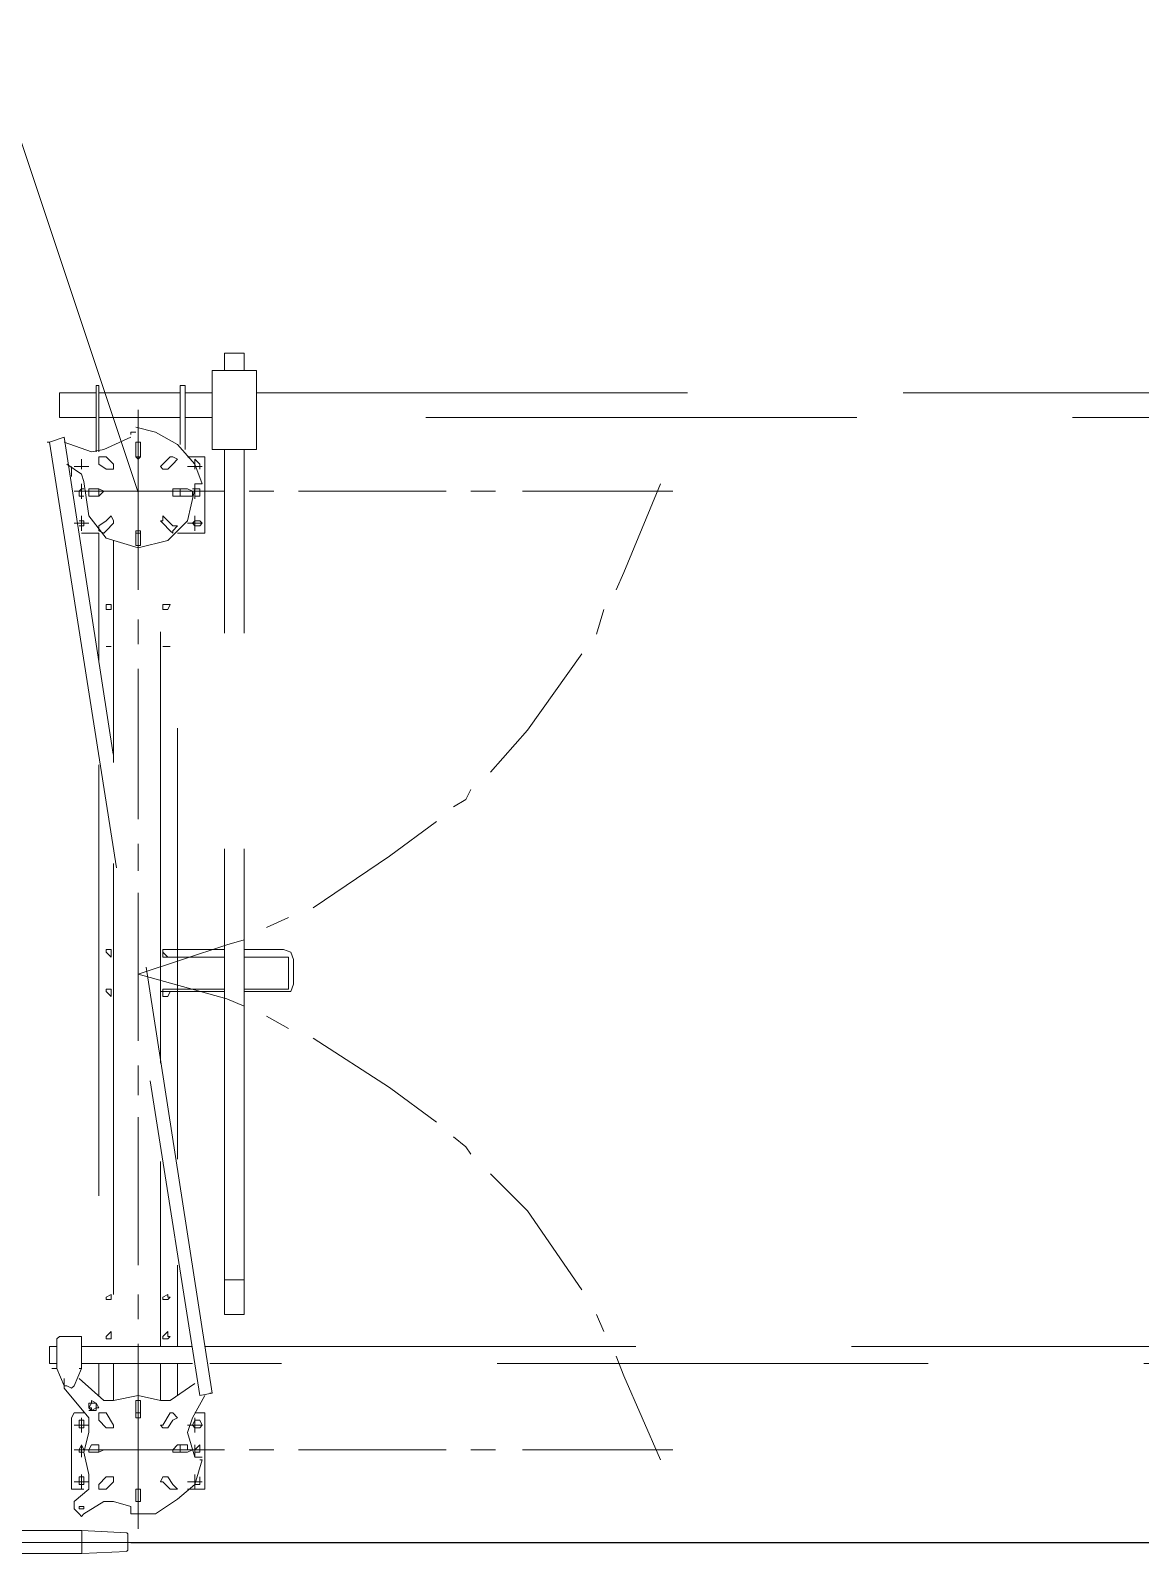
# Model space of a CAD drawing. Header units: millimetres. Extents: x 37084 to 180780, y -153145 to -16322.
# Drawn here: x 52214 to 55110, y -95274 to -91299 of the extents above; entities that cross this region are included whole.
import ezdxf

# ---------------------------------------------------------------- set-up
doc = ezdxf.new("R2010")
doc.units = ezdxf.units.MM
doc.header["$MEASUREMENT"] = 0
doc.linetypes.add('HIDDEN', pattern=[0.375, 0.25, -0.125])
doc.layers.add('1_Day dan', color=5, linetype='Continuous')
doc.layers.add('1_Tuonglai', color=6, linetype='HIDDEN')
doc.layers.add('1_Phu_kien', color=5, linetype='Continuous', lineweight=9)

# ---------------------------------------------------------------- blocks, each defined once
blk = doc.blocks.new('S220 NC')
at = {"color": 0, "linetype": 'ByBlock', "lineweight": -2, "ltscale": 4500}
for points in [[(3584655.8, -475601.1), (3584655.8, -476277.6)], [(3584626.8, -475751.4), (3584626.8, -476150.4), (3584632.6, -476268.5)], [(3584680.5, -476268.5), (3584687.1, -476150.4), (3584687.1, -475751.4)], [(3584626.8, -476150.4), (3584687.1, -476150.4)], [(3584635.9, -476271), (3584633.4, -476268.5)], [(3584635.9, -476271), (3584639.2, -476271), (3584674.7, -476271), (3584678, -476271)], [(3584680.5, -476268.5), (3584678, -476271)]]:
    blk.add_lwpolyline(points, dxfattribs=at)
blk = doc.blocks.new('MC DUOG VONG 22kV')
at = {"color": 0, "linetype": 'ByBlock', "lineweight": -2, "ltscale": 4500}
blk.add_line((519616.9, 66286.7), (515870, 65036.4, 0), dxfattribs=at)
at = {"color": 0, "linetype": 'ByBlock', "lineweight": -2, "ltscale": 4500, "elevation": 0}
for points in [[(521845.4, 66460.3), (521845.4, 70035.9)], [(521890.4, 70035.9), (521890.4, 66473.2)], [(519356.7, 66595.3), (519356.7, 69849.4)], [(519421, 69849.4), (519421, 66595.3)], [(519613.9, 67682.2), (519613.9, 67289.9)], [(522115.5, 67682.2), (522115.5, 67289.9)], [(519594.6, 67650), (519826.1, 67553.5), (519871.1, 67534.3)], [(521871.1, 67534.3), (521922.6, 67553.5), (522141.2, 67650)], [(519922.6, 67502.1), (519986.9, 67482.8)], [(521761.8, 67482.8), (521806.8, 67502.1)], [(520038.3, 67444.2), (520237.7, 67302.7), (520347, 67206.3)], [(521395.2, 67206.3), (521491.7, 67302.7), (521697.5, 67444.2)], [(519613.9, 67219.1), (519613.9, 67154.8)], [(522115.5, 67219.1), (522115.5, 67154.8)], [(520392, 67154.8), (520417.8, 67142), (520437, 67109.8)], [(521298.8, 67109.8), (521324.5, 67142), (521343.8, 67154.8)], [(519613.9, 67090.5), (519613.9, 66704.7)], [(520475.6, 67064.8), (520565.7, 66942.6), (520700.7, 66743.3)], [(521041.5, 66743.3), (521170.2, 66942.6), (521260.2, 67064.8)], [(522115.5, 67090.5), (522115.5, 66704.7)], [(520726.4, 66679), (520752.2, 66621.1)], [(520810, 66666.1), (520816.5, 66685.4), (520835.8, 66691.8)], [(520810, 66563.2), (520810, 66666.1)], [(520829.3, 66666.1), (520829.3, 66679), (520835.8, 66679)], [(520829.3, 66666.1), (520829.3, 66679), (520835.8, 66679)], [(520829.3, 66666.1), (520829.3, 66679), (520835.8, 66679)], [(520829.3, 66666.1), (520829.3, 66563.2)], [(520835.8, 66691.8), (520900.1, 66691.8)], [(520835.8, 66679), (520900.1, 66679)], [(520835.8, 66679), (520900.1, 66679)], [(520835.8, 66679), (520900.1, 66679)], [(520900.1, 66691.8), (520919.4, 66685.4), (520919.4, 66666.1)], [(520900.1, 66679), (520912.9, 66679), (520912.9, 66666.1)], [(520900.1, 66679), (520912.9, 66679), (520912.9, 66666.1)], [(520900.1, 66679), (520912.9, 66679), (520912.9, 66666.1)], [(520912.9, 66563.2), (520912.9, 66666.1)], [(520919.4, 66563.2), (520919.4, 66666.1)], [(520983.7, 66621.1), (521015.8, 66679)], [(519613.9, 66640.4), (519613.9, 66576.1)], [(522115.5, 66640.4), (522115.5, 66576.1)], [(519298.8, 66479.6), (519298.8, 66595.3)], [(519298.8, 66595.3), (519504.6, 66595.3), (519504.6, 66479.6), (519298.8, 66479.6), (519298.8, 66595.3)], [(519298.8, 66563.2), (519253.8, 66563.2), (519253.8, 66511.7)], [(521671.8, 66563.2), (519504.6, 66563.2)], [(520784.3, 66563.2), (520797.2, 66518.2), (520874.3, 66286.7)], [(520874.3, 66286.7), (520938.7, 66518.2), (520957.9, 66563.2)], [(521671.8, 66563.2), (521761.8, 66563.2), (521761.8, 66511.7), (521671.8, 66511.7), (521671.8, 66563.2)], [(519298.8, 66511.7), (519253.8, 66511.7)], [(521671.8, 66511.7), (519504.6, 66511.7)], [(519613.9, 66511.7), (519613.9, 66119.5)], [(520810, 66376.7), (520810, 66511.7)], [(520829.3, 66511.7), (520829.3, 66376.7)], [(520912.9, 66376.7), (520912.9, 66511.7)], [(520919.4, 66376.7), (520919.4, 66511.7)], [(522115.5, 66511.7), (522115.5, 66119.5)], [(519356.7, 66408.9), (519356.7, 66479.6)], [(519421, 66479.6), (519421, 66408.9)], [(521967.6, 66479.6), (519472.4, 66093.7)], [(519723.2, 66460.3), (519523.9, 66460.3)], [(519523.9, 66415.3), (519523.9, 66460.3)], [(519723.2, 66408.9), (519723.2, 66460.3)], [(521974, 66447.4), (521967.6, 66479.6)], [(521967.6, 66479.6), (521967.6, 66473.2)], [(522134.8, 66453.9), (522134.8, 66434.6), (522070.5, 66415.3), (522031.9, 66428.1), (521974, 66460.3)], [(522218.4, 66460.3), (522019, 66460.3)], [(522019, 66460.3), (522019, 66434.6)], [(522218.4, 66460.3), (522218.4, 66415.3)], [(519446.7, 66280.2), (519459.6, 66331.7), (519491.7, 66389.6), (519543.2, 66434.6), (519594.6, 66453.9)], [(519472.4, 66093.7), (519485.3, 66055.2), (521974, 66447.4)], [(519543.2, 66434.6), (519530.3, 66434.6), (519543.2, 66447.4), (519556, 66447.4)], [(519530.3, 66434.6), (519556, 66434.6)], [(519530.3, 66434.6), (519556, 66434.6)], [(519549.6, 66415.3), (519549.6, 66453.9)], [(519549.6, 66415.3), (519549.6, 66453.9)], [(519607.5, 66434.6), (519691.1, 66415.3), (519742.5, 66363.8), (519761.8, 66286.7), (519736.1, 66203.1), (519678.2, 66158.1), (519588.2, 66145.2)], [(519594.6, 66434.6), (519594.6, 66453.9)], [(519594.6, 66434.6), (519633.2, 66434.6)], [(519594.6, 66434.6), (519633.2, 66434.6)], [(519607.5, 66434.6), (519607.5, 66447.4), (519626.8, 66447.4), (519626.8, 66434.6)], [(519607.5, 66434.6), (519607.5, 66428.1)], [(519626.8, 66389.6), (519626.8, 66376.7), (519607.5, 66376.7), (519607.5, 66415.3), (519613.9, 66428.1), (519626.8, 66428.1), (519626.8, 66389.6)], [(519613.9, 66447.4), (519613.9, 66132.3)], [(519613.9, 66447.4), (519613.9, 66132.3)], [(519716.8, 66434.6), (519678.2, 66434.6)], [(519716.8, 66434.6), (519678.2, 66434.6)], [(519697.5, 66428.1), (519691.1, 66434.6), (519691.1, 66447.4), (519697.5, 66453.9), (519703.9, 66447.4), (519703.9, 66434.6), (519697.5, 66428.1)], [(519697.5, 66415.3), (519697.5, 66453.9)], [(519697.5, 66415.3), (519697.5, 66453.9)], [(521845.4, 66138.8), (521845.4, 66428.1)], [(521890.4, 66428.1), (521890.4, 66138.8)], [(521941.9, 66434.6), (521986.9, 66370.3), (521986.9, 66344.5)], [(522031.9, 66434.6), (522070.5, 66434.6)], [(522031.9, 66434.6), (522070.5, 66434.6)], [(522051.2, 66428.1), (522038.3, 66434.6), (522038.3, 66447.4), (522051.2, 66453.9), (522057.6, 66447.4), (522057.6, 66434.6), (522051.2, 66428.1)], [(522051.2, 66415.3), (522051.2, 66453.9)], [(522051.2, 66415.3), (522051.2, 66453.9)], [(522115.5, 66434.6), (522102.6, 66447.4), (522121.9, 66447.4), (522121.9, 66434.6)], [(522102.6, 66434.6), (522134.8, 66434.6)], [(522102.6, 66434.6), (522134.8, 66434.6)], [(522121.9, 66389.6), (522121.9, 66376.7), (522115.5, 66376.7), (522102.6, 66389.6), (522102.6, 66415.3), (522115.5, 66415.3), (522115.5, 66428.1), (522121.9, 66415.3), (522121.9, 66389.6)], [(522141.2, 66453.9), (522205.5, 66434.6), (522244.1, 66389.6), (522282.7, 66331.7), (522282.7, 66280.2)], [(522141.2, 66453.9), (522141.2, 66447.4)], [(522218.4, 66434.6), (522179.8, 66434.6)], [(522218.4, 66434.6), (522179.8, 66434.6)], [(522186.2, 66447.4), (522205.5, 66447.4), (522205.5, 66434.6)], [(522199.1, 66415.3), (522199.1, 66453.9)], [(522199.1, 66415.3), (522199.1, 66453.9)], [(519337.4, 66396), (519337.4, 66408.9)], [(519427.4, 66408.9), (519337.4, 66408.9)], [(519491.7, 66396), (519337.4, 66396)], [(519356.7, 66183.8), (519356.7, 66396)], [(519421, 66396), (519421, 66183.8)], [(519427.4, 66408.9), (519466, 66408.9)], [(519504.6, 66408.9), (519466, 66408.9)], [(519556, 66363.8), (519556, 66351), (519549.6, 66344.5), (519543.2, 66351), (519523.9, 66370.3), (519523.9, 66376.7), (519530.3, 66389.6), (519543.2, 66376.7), (519556, 66363.8)], [(519607.5, 66396), (519626.8, 66396)], [(519697.5, 66351), (519691.1, 66344.5), (519691.1, 66351), (519678.2, 66351), (519691.1, 66363.8), (519703.9, 66376.7), (519703.9, 66389.6), (519716.8, 66376.7), (519723.2, 66376.7), (519716.8, 66370.3), (519697.5, 66351)], [(519723.2, 66396), (519723.2, 66408.9)], [(519723.2, 66389.6), (519723.2, 66396)], [(521356.7, 66389.6), (519723.2, 66389.6)], [(521845.4, 66389.6), (521633.2, 66389.6)], [(521974, 66389.6), (521890.4, 66389.6)], [(522057.6, 66363.8), (522057.6, 66351), (522051.2, 66344.5), (522051.2, 66351), (522019, 66370.3), (522019, 66376.7), (522031.9, 66389.6), (522038.3, 66376.7), (522057.6, 66363.8)], [(522121.9, 66396), (522102.6, 66396)], [(522199.1, 66351), (522199.1, 66344.5), (522186.2, 66351), (522186.2, 66363.8), (522205.5, 66376.7), (522218.4, 66389.6), (522218.4, 66370.3), (522199.1, 66351)], [(521105.9, 66344.5), (519742.5, 66344.5)], [(519909.7, 66351), (519909.7, 66370.3), (519922.6, 66363.8), (519922.6, 66351), (519909.7, 66351)], [(520019, 66351), (520019, 66370.3), (520019, 66351)], [(520810, 66363.8), (520810, 66376.7)], [(520810, 66363.8), (520810, 66376.7)], [(520810, 66363.8), (520810, 66370.3)], [(520810, 66363.8), (520810, 66370.3)], [(520810, 66363.8), (520810, 66370.3)], [(520810, 66363.8), (520810, 66370.3)], [(520829.3, 66363.8), (520816.5, 66351), (520810, 66351), (520810, 66363.8)], [(520810, 66363.8), (520810, 66351), (520810, 66363.8)], [(520810, 66363.8), (520810, 66351)], [(520829.3, 66363.8), (520816.5, 66351), (520810, 66351), (520810, 66363.8)], [(520810, 66363.8), (520810, 66351), (520810, 66363.8)], [(520810, 66363.8), (520810, 66351)], [(520810, 66351), (520816.5, 66351), (520810, 66351)], [(520810, 66351), (520816.5, 66351), (520810, 66351)], [(520816.5, 66351), (520829.3, 66363.8), (520829.3, 66370.3)], [(520816.5, 66351), (520829.3, 66363.8), (520829.3, 66370.3)], [(520829.3, 66351), (520816.5, 66351)], [(520829.3, 66351), (520816.5, 66351)], [(520829.3, 66376.7), (520829.3, 66363.8)], [(520829.3, 66376.7), (520829.3, 66363.8)], [(520829.3, 66370.3), (520829.3, 66363.8)], [(520829.3, 66370.3), (520829.3, 66363.8)], [(520829.3, 66370.3), (520829.3, 66363.8)], [(520829.3, 66370.3), (520829.3, 66363.8)], [(520829.3, 66363.8), (520829.3, 66351)], [(520829.3, 66363.8), (520829.3, 66351)], [(520912.9, 66363.8), (520912.9, 66376.7)], [(520912.9, 66363.8), (520912.9, 66376.7)], [(520912.9, 66363.8), (520912.9, 66370.3)], [(520912.9, 66363.8), (520912.9, 66370.3)], [(520912.9, 66363.8), (520912.9, 66370.3)], [(520912.9, 66363.8), (520912.9, 66370.3)], [(520919.4, 66363.8), (520919.4, 66351), (520912.9, 66351), (520912.9, 66363.8)], [(520912.9, 66351), (520912.9, 66363.8), (520912.9, 66351)], [(520919.4, 66363.8), (520919.4, 66351), (520912.9, 66351), (520912.9, 66363.8)], [(520912.9, 66351), (520912.9, 66363.8), (520912.9, 66351)], [(520919.4, 66351), (520912.9, 66351), (520919.4, 66351)], [(520919.4, 66351), (520912.9, 66351), (520919.4, 66351)], [(520919.4, 66376.7), (520919.4, 66363.8)], [(520919.4, 66376.7), (520919.4, 66363.8)], [(520919.4, 66370.3), (520932.2, 66363.8)], [(520919.4, 66370.3), (520932.2, 66363.8)], [(520919.4, 66370.3), (520932.2, 66363.8)], [(520919.4, 66370.3), (520932.2, 66363.8)], [(520919.4, 66351), (520932.2, 66351), (520932.2, 66363.8), (520932.2, 66351)], [(520919.4, 66351), (520932.2, 66351), (520932.2, 66363.8), (520932.2, 66351)], [(520919.4, 66351), (520919.4, 66344.5)], [(520932.2, 66351), (520919.4, 66351)], [(520919.4, 66351), (520919.4, 66344.5)], [(520932.2, 66351), (520919.4, 66351)], [(520932.2, 66363.8), (520932.2, 66351)], [(520932.2, 66363.8), (520932.2, 66351)], [(521845.4, 66344.5), (521363.1, 66344.5)], [(521716.8, 66351), (521710.4, 66363.8), (521716.8, 66363.8), (521716.8, 66370.3), (521723.2, 66363.8), (521723.2, 66351), (521716.8, 66351)], [(521819.7, 66351), (521806.8, 66363.8), (521819.7, 66363.8), (521819.7, 66370.3), (521826.1, 66363.8), (521826.1, 66351), (521819.7, 66351)], [(521986.9, 66344.5), (521890.4, 66344.5)], [(521986.9, 66222.4), (521974, 66286.7), (521986.9, 66344.5)], [(519401.7, 66286.7), (519871.1, 66286.7)], [(519401.7, 66286.7), (519871.1, 66286.7)], [(519459.6, 66280.2), (519459.6, 66267.4)], [(519459.6, 66267.4), (519466, 66267.4)], [(519472.4, 66267.4), (519504.6, 66196.6), (519511, 66164.5), (519485.3, 66093.7)], [(519523.9, 66293.1), (519530.3, 66286.7), (519523.9, 66280.2), (519485.3, 66280.2), (519485.3, 66293.1), (519523.9, 66293.1)], [(519523.9, 66280.2), (519523.9, 66293.1)], [(519723.2, 66280.2), (519716.8, 66280.2), (519716.8, 66293.1), (519755.4, 66293.1), (519755.4, 66280.2), (519723.2, 66280.2)], [(519723.2, 66280.2), (519723.2, 66293.1)], [(519948.3, 66286.7), (520012.6, 66286.7)], [(519948.3, 66286.7), (520012.6, 66286.7)], [(520076.9, 66286.7), (520469.2, 66286.7)], [(520076.9, 66286.7), (520469.2, 66286.7)], [(520533.5, 66286.7), (520604.2, 66286.7)], [(520533.5, 66286.7), (520604.2, 66286.7)], [(520662.1, 66286.7), (521048, 66286.7)], [(520662.1, 66286.7), (521048, 66286.7)], [(521112.3, 66286.7), (521189.5, 66286.7)], [(521112.3, 66286.7), (521189.5, 66286.7)], [(521247.3, 66286.7), (521633.2, 66286.7)], [(521247.3, 66286.7), (521633.2, 66286.7)], [(521710.4, 66286.7), (521774.7, 66286.7)], [(521710.4, 66286.7), (521774.7, 66286.7)], [(521839, 66286.7), (522321.3, 66286.7)], [(521839, 66286.7), (522321.3, 66286.7)], [(522019, 66293.1), (522031.9, 66293.1), (522031.9, 66280.2), (521986.9, 66280.2), (521986.9, 66293.1), (522019, 66293.1)], [(522019, 66293.1), (522019, 66280.2)], [(522218.4, 66280.2), (522218.4, 66293.1), (522250.6, 66293.1), (522250.6, 66280.2), (522218.4, 66280.2)], [(522218.4, 66293.1), (522218.4, 66280.2)], [(522282.7, 66145.2), (522250.6, 66196.6), (522250.6, 66222.4), (522263.4, 66267.4), (522282.7, 66267.4)], [(522282.7, 66280.2), (522282.7, 66267.4)], [(519543.2, 66222.4), (519556, 66222.4), (519556, 66203.1), (519543.2, 66183.8), (519523.9, 66183.8), (519523.9, 66203.1), (519543.2, 66222.4)], [(519691.1, 66203.1), (519678.2, 66215.9), (519691.1, 66222.4), (519697.5, 66222.4), (519716.8, 66203.1), (519723.2, 66196.6), (519716.8, 66183.8), (519703.9, 66183.8), (519691.1, 66203.1)], [(519742.5, 66222.4), (520321.3, 66222.4)], [(520585, 66222.4), (521845.4, 66222.4)], [(521890.4, 66222.4), (521986.9, 66222.4)], [(521986.9, 66222.4), (521986.9, 66196.6), (521929, 66132.3)], [(522051.2, 66222.4), (522057.6, 66222.4), (522057.6, 66203.1), (522038.3, 66183.8), (522019, 66183.8), (522019, 66203.1), (522051.2, 66222.4)], [(522186.2, 66203.1), (522186.2, 66222.4), (522199.1, 66222.4), (522218.4, 66203.1), (522218.4, 66183.8), (522205.5, 66183.8), (522186.2, 66203.1)], [(519337.4, 66177.3), (519337.4, 66183.8)], [(519427.4, 66183.8), (519337.4, 66183.8)], [(519446.7, 66183.8), (519427.4, 66183.8)], [(519466, 66183.8), (519446.7, 66183.8)], [(519511, 66183.8), (519466, 66183.8)], [(519607.5, 66183.8), (519613.9, 66196.6), (519626.8, 66183.8), (519626.8, 66158.1), (519607.5, 66158.1), (519607.5, 66183.8)], [(519607.5, 66183.8), (519626.8, 66183.8)], [(519723.2, 66183.8), (520057.6, 66183.8)], [(519723.2, 66138.8), (519723.2, 66183.8)], [(519742.5, 66183.8), (519871.1, 66183.8)], [(519909.7, 66215.9), (519922.6, 66215.9), (519922.6, 66203.1), (519909.7, 66203.1), (519909.7, 66215.9)], [(520019, 66215.9), (520019, 66215.9), (520019, 66203.1), (520019, 66203.1), (520019, 66215.9)], [(520327.7, 66183.8), (521845.4, 66183.8)], [(520816.5, 66203.1), (520810, 66203.1), (520810, 66215.9), (520829.3, 66215.9), (520816.5, 66203.1)], [(520919.4, 66203.1), (520912.9, 66203.1), (520912.9, 66215.9), (520932.2, 66215.9), (520919.4, 66203.1)], [(521716.8, 66203.1), (521710.4, 66215.9), (521723.2, 66215.9), (521723.2, 66203.1), (521716.8, 66203.1)], [(521819.7, 66203.1), (521806.8, 66215.9), (521826.1, 66215.9), (521826.1, 66203.1), (521819.7, 66203.1)], [(521890.4, 66183.8), (521974, 66183.8)], [(521890.4, 66183.8), (521974, 66183.8)], [(522006.2, 66177.3), (522006.2, 66183.8), (521993.3, 66177.3)], [(522102.6, 66183.8), (522115.5, 66183.8), (522115.5, 66196.6), (522121.9, 66183.8), (522121.9, 66158.1), (522115.5, 66158.1), (522102.6, 66164.5), (522102.6, 66183.8)], [(522121.9, 66183.8), (522102.6, 66183.8)], [(519427.4, 66177.3), (519337.4, 66177.3)], [(519356.7, 66080.9), (519356.7, 66177.3)], [(519421, 66177.3), (519421, 66080.9)], [(519446.7, 66177.3), (519427.4, 66177.3)], [(519466, 66177.3), (519446.7, 66177.3)], [(519511, 66177.3), (519466, 66177.3)], [(519543.2, 66100.2), (519568.9, 66138.8), (519588.2, 66145.2)], [(519549.6, 66158.1), (519549.6, 66119.5)], [(519549.6, 66158.1), (519549.6, 66119.5)], [(519626.8, 66145.2), (519626.8, 66132.3), (519613.9, 66132.3), (519607.5, 66138.8), (519607.5, 66145.2)], [(519691.1, 66132.3), (519691.1, 66145.2), (519703.9, 66145.2), (519703.9, 66138.8)], [(519697.5, 66158.1), (519697.5, 66119.5)], [(519697.5, 66158.1), (519697.5, 66119.5)], [(521929, 66093.7), (521954.7, 66093.7), (522031.9, 66158.1), (522070.5, 66158.1)], [(521993.3, 66177.3), (521986.9, 66164.5), (521993.3, 66164.5)], [(522006.2, 66158.1), (522012.6, 66164.5), (522006.2, 66177.3), (521993.3, 66177.3), (521993.3, 66164.5), (522006.2, 66158.1)], [(521993.3, 66177.3), (521993.3, 66164.5)], [(521993.3, 66164.5), (521993.3, 66158.1), (522006.2, 66158.1)], [(522012.6, 66177.3), (522006.2, 66177.3)], [(522006.2, 66158.1), (522006.2, 66164.5), (522012.6, 66164.5)], [(522012.6, 66164.5), (522012.6, 66177.3)], [(522012.6, 66164.5), (522012.6, 66158.1)], [(522019, 66145.2), (522019, 66119.5)], [(522051.2, 66132.3), (522038.3, 66132.3), (522038.3, 66145.2), (522057.6, 66145.2), (522057.6, 66132.3), (522051.2, 66132.3)], [(522051.2, 66158.1), (522051.2, 66119.5)], [(522051.2, 66158.1), (522051.2, 66119.5)], [(522179.8, 66158.1), (522121.9, 66145.2), (522070.5, 66158.1)], [(522121.9, 66145.2), (522121.9, 66132.3), (522115.5, 66132.3), (522102.6, 66138.8), (522115.5, 66145.2)], [(522179.8, 66158.1), (522218.4, 66158.1), (522250.6, 66119.5)], [(522199.1, 66132.3), (522186.2, 66132.3), (522186.2, 66145.2), (522205.5, 66145.2), (522205.5, 66132.3), (522199.1, 66132.3)], [(522199.1, 66158.1), (522199.1, 66119.5)], [(522199.1, 66158.1), (522199.1, 66119.5)], [(522218.4, 66145.2), (522218.4, 66119.5)], [(522282.7, 66145.2), (522289.1, 66138.8), (522282.7, 66132.3), (522269.8, 66119.5), (522250.6, 66119.5)], [(522263.4, 66145.2), (522269.8, 66145.2), (522269.8, 66132.3), (522263.4, 66132.3), (522263.4, 66145.2)], [(519530.3, 66138.8), (519556, 66138.8)], [(519530.3, 66138.8), (519556, 66138.8)], [(519549.6, 66113), (519575.3, 66113)], [(519594.6, 66138.8), (519633.2, 66138.8)], [(519594.6, 66138.8), (519633.2, 66138.8)], [(519716.8, 66138.8), (519678.2, 66138.8)], [(519716.8, 66138.8), (519678.2, 66138.8)], [(519703.9, 66138.8), (519703.9, 66132.3)], [(521819.7, 66132.3), (521819.7, 66138.8), (521826.1, 66138.8)], [(521819.7, 66132.3), (521819.7, 66093.7)], [(521839, 66138.8), (521826.1, 66138.8)], [(521845.4, 66138.8), (521839, 66138.8)], [(521903.3, 66138.8), (521845.4, 66138.8)], [(521903.3, 66138.8), (521903.3, 66132.3)], [(521948.3, 66119.5), (521903.3, 66138.8)], [(521903.3, 66138.8), (521903.3, 66132.3)], [(521948.3, 66119.5), (521954.7, 66113)], [(521954.7, 66113), (521948.3, 66100.2), (521948.3, 66093.7)], [(522019, 66119.5), (522031.9, 66113), (522218.4, 66113), (522218.4, 66119.5)], [(522031.9, 66138.8), (522070.5, 66138.8)], [(522031.9, 66138.8), (522070.5, 66138.8)], [(522102.6, 66138.8), (522134.8, 66138.8)], [(522102.6, 66138.8), (522134.8, 66138.8)], [(522218.4, 66138.8), (522179.8, 66138.8)], [(522218.4, 66138.8), (522179.8, 66138.8)], [(519421, 66080.9), (519356.7, 66080.9)], [(521826.1, 66074.4), (521819.7, 66080.9), (521819.7, 66093.7)], [(521839, 66074.4), (521826.1, 66074.4)], [(521845.4, 66074.4), (521839, 66074.4)], [(521845.4, 66055.2), (521845.4, 66074.4)], [(521903.3, 66074.4), (521845.4, 66074.4)], [(521890.4, 66074.4), (521890.4, 66055.2)], [(521903.3, 66074.4), (521948.3, 66093.7)], [(521903.3, 66074.4), (521903.3, 66061.6)], [(521903.3, 66074.4), (521903.3, 66061.6)], [(519485.3, 66055.2), (519485.3, 66048.7)], [(521845.4, 66055.2), (521890.4, 66055.2)]]:
    blk.add_lwpolyline(points, dxfattribs=at)

msp = doc.modelspace()

# ---------------------------------------------------------------- linework, layer by layer
at = {"layer": '1_Day dan'}
msp.add_line((52475.3, -95244.6, 0), (93893.8, -95245.2, 0), dxfattribs=at)

# ---------------------------------------------------------------- block references
at = {"layer": '1_Phu_kien', "lineweight": 20, "rotation": 89.99033357473145}
msp.add_blockref('S220 NC', (-424407.7, -3679820, 0), dxfattribs=at)
at = {"layer": '1_Tuonglai', "color": 6, "lineweight": 20, "ltscale": 4500, "rotation": 270}
msp.add_blockref('MC DUOG VONG 22kV', (-13791.8, 427112.5, 0), dxfattribs=at)

doc.saveas('drawing.dxf')
